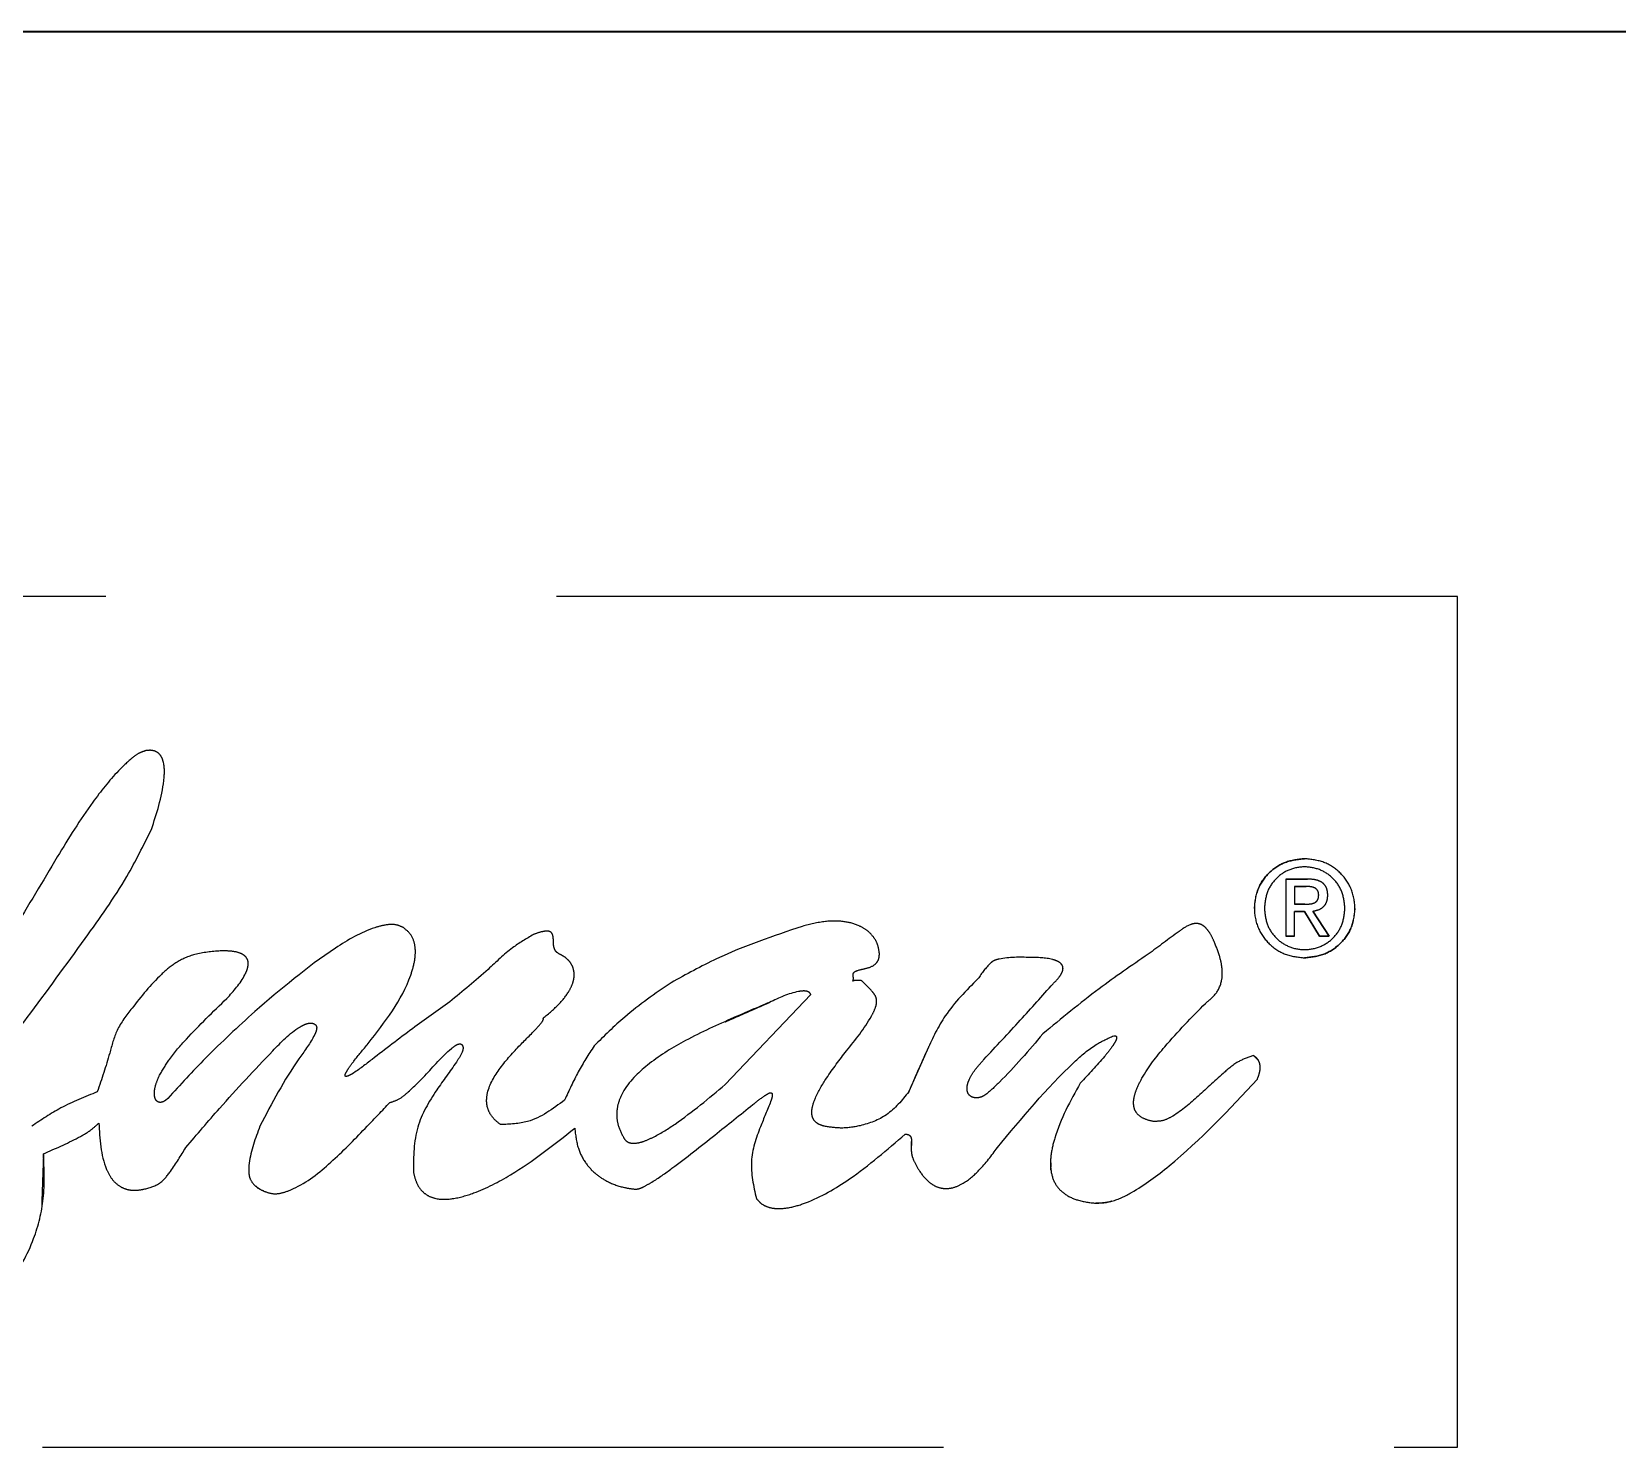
# Paper-space layout '2 DOOR PANEL LAYOUT - A1 Sheet' of a CAD drawing. Extents: x 50 to 825, y 22 to 486.
# Drawn here: x 594.332 to 597.411, y 464.264 to 467.014 of the extents above; entities that cross this region are included whole.
import ezdxf

# ---------------------------------------------------------------- set-up
doc = ezdxf.new("R2010")
doc.units = 0
doc.linetypes.add('HIDDEN', pattern=[0.375, 0.25, -0.125])
doc.layers.add('N-EQPM', color=3, linetype='Continuous', lineweight=25)
doc.layers.add('N-PANL', color=4, linetype='Continuous', lineweight=35)

psp = doc.layouts.new('2 DOOR PANEL LAYOUT - A1 Sheet')

# ---------------------------------------------------------------- linework, layer by layer
at = {"layer": 'N-EQPM', "linetype": 'HIDDEN', "ltscale": 7}
for p, q in [((597.1011, 465.9166), (591.7279, 465.9166)), ((597.1011, 465.9166), (591.7279, 465.9166)), ((597.1011, 464.2638), (597.1011, 465.9166)), ((596.7675, 465.3677), (596.7675, 465.2566)), ((596.8099, 465.3677), (596.7675, 465.3677)), ((596.7675, 465.3677), (596.8099, 465.3677)), ((596.8073, 465.3534), (596.7844, 465.3534)), ((596.7844, 465.3534), (596.7844, 465.319)), ((596.7844, 465.3534), (596.8073, 465.3534)), ((596.7844, 465.319), (596.8045, 465.319)), ((596.7844, 465.319), (596.7844, 465.319)), ((596.8045, 465.319), (596.7844, 465.319)), ((596.8315, 465.3371), (596.8315, 465.3371)), ((596.8491, 465.3361), (596.8491, 465.3361)), ((596.726, 465.3108), (596.726, 465.3108)), ((596.7844, 465.3047), (596.8037, 465.3047)), ((596.7844, 465.2566), (596.7844, 465.3047)), ((596.8037, 465.3047), (596.7844, 465.3047)), ((596.8037, 465.3047), (596.833, 465.2566)), ((596.833, 465.2566), (596.8037, 465.3047)), ((596.8037, 465.3047), (596.8037, 465.3047)), ((596.8519, 465.2566), (596.8203, 465.3055)), ((596.8203, 465.3055), (596.8203, 465.3055)), ((596.8203, 465.3055), (596.8519, 465.2566)), ((596.8825, 465.3108), (596.8825, 465.3108)), ((596.7675, 465.2566), (596.7844, 465.2566)), ((596.7844, 465.2566), (596.7675, 465.2566)), ((596.7675, 465.2566), (596.7675, 465.2566)), ((596.7844, 465.2566), (596.7844, 465.2566)), ((596.833, 465.2566), (596.8519, 465.2566)), ((596.8519, 465.2566), (596.833, 465.2566)), ((596.833, 465.2566), (596.833, 465.2566)), ((596.8519, 465.2566), (596.8519, 465.2566)), ((595.9273, 465.1804), (595.9273, 465.1804)), ((595.9445, 465.1702), (595.9445, 465.1702)), ((596.3157, 465.1645), (596.3157, 465.1645)), ((594.711, 465.1358), (594.711, 465.1358)), ((595.6789, 464.9687), (595.8451, 465.1435)), ((595.8451, 465.1435), (595.6789, 464.9687)), ((595.8451, 465.1435), (595.8451, 465.1435)), ((596.6118, 465.1263), (596.6118, 465.1263)), ((594.8829, 465.0849), (594.8829, 465.0849)), ((595.3255, 465.0976), (595.3255, 465.0976)), ((595.1688, 465.0442), (595.1688, 465.0442)), ((596.296, 465.0671), (596.296, 465.067)), ((596.4335, 465.0632), (596.4335, 465.0632)), ((596.7048, 465.025), (596.7048, 465.025)), ((596.7124, 464.9792), (596.7124, 464.9792)), ((594.4595, 464.9544), (594.4595, 464.9543)), ((595.6789, 464.9687), (595.6789, 464.9687)), ((595.7649, 464.9524), (595.7649, 464.9524)), ((596.3685, 464.9715), (596.3685, 464.9715)), ((594.5963, 464.9416), (594.5963, 464.9416)), ((595.0274, 464.9334), (595.0274, 464.9333)), ((595.3669, 464.9384), (595.3669, 464.9384)), ((594.3321, 464.8875), (594.3321, 464.8875)), ((594.4626, 464.8938), (594.4626, 464.8938)), ((595.2427, 464.8907), (595.2427, 464.8907)), ((595.3866, 464.8837), (595.3866, 464.8836)), ((595.4821, 464.8645), (595.4821, 464.8645)), ((596.0285, 464.8722), (596.0285, 464.8722)), ((594.355, 464.834), (594.355, 464.834)), ((596.2075, 464.8461), (596.2075, 464.8461)), ((594.5499, 464.7652), (594.5499, 464.7652)), ((595.7394, 464.7474), (595.7394, 464.7474)), ((591.7279, 464.2638), (597.1011, 464.2638)), ((591.7279, 464.2638), (597.1011, 464.2638)), ((597.1011, 464.2638), (597.1011, 464.2638))]:
    psp.add_line(p, q, dxfattribs=at)
for points, knots in [([(594.5537, 465.6172), (594.5494, 465.6158), (594.5394, 465.6126), (594.5215, 465.5987), (594.49, 465.5682), (594.4396, 465.5053), (594.4038, 465.447), (594.3817, 465.4109)], [0, 0, 0, 0, 0.049572, 0.115036, 0.246377, 0.533995, 1, 1, 1, 1]), ([(594.5645, 465.4638), (594.5747, 465.495), (594.5885, 465.5373), (594.5907, 465.586), (594.5854, 465.6033), (594.5803, 465.611), (594.573, 465.6161), (594.5637, 465.6184), (594.5572, 465.6176), (594.5537, 465.6172)], [0, 0, 0, 0, 0.546223, 0.739546, 0.79602, 0.844834, 0.891243, 0.941065, 1, 1, 1, 1]), ([(594.2461, 464.9958), (594.2719, 465.03), (594.3359, 465.1149), (594.4272, 465.2397), (594.5124, 465.359), (594.5492, 465.4331), (594.5645, 465.4638)], [0, 0, 0, 0, 0.226659, 0.562806, 0.818782, 1, 1, 1, 1]), ([(594.3817, 465.4109), (594.3536, 465.3634), (594.2857, 465.2487), (594.2125, 465.1373), (594.1697, 465.0721)], [0, 0, 0, 0, 0.414496, 1, 1, 1, 1]), ([(596.804, 465.4073), (596.7912, 465.4059), (596.766, 465.4031), (596.7339, 465.3815), (596.7117, 465.3498), (596.704, 465.3109), (596.7117, 465.272), (596.7339, 465.2404), (596.7661, 465.2189), (596.7912, 465.2161), (596.804, 465.2147)], [0, 0, 0, 0, 0.125668, 0.247728, 0.370548, 0.500715, 0.629963, 0.75238, 0.874338, 1, 1, 1, 1]), ([(596.7066, 465.3108), (596.7081, 465.324), (596.711, 465.3498), (596.734, 465.3815), (596.766, 465.4031), (596.7912, 465.4059), (596.804, 465.4073)], [0, 0, 0, 0, 0.259962, 0.505251, 0.749022, 1, 1, 1, 1]), ([(596.804, 465.2147), (596.8168, 465.2161), (596.8421, 465.2189), (596.8745, 465.2404), (596.8967, 465.272), (596.9044, 465.3109), (596.8967, 465.3498), (596.8745, 465.3816), (596.8421, 465.4032), (596.8168, 465.4059), (596.804, 465.4073)], [0, 0, 0, 0, 0.126279, 0.248281, 0.37042, 0.499288, 0.629071, 0.751612, 0.873715, 1, 1, 1, 1]), ([(596.8825, 465.3108), (596.8813, 465.3218), (596.8791, 465.343), (596.8612, 465.3698), (596.8352, 465.3874), (596.8041, 465.3933), (596.773, 465.3873), (596.7472, 465.3697), (596.7293, 465.343), (596.7271, 465.3218), (596.726, 465.3108)], [0, 0, 0, 0, 0.131437, 0.253798, 0.374548, 0.50095, 0.626121, 0.746338, 0.868569, 1, 1, 1, 1]), ([(596.8315, 465.3371), (596.8314, 465.3387), (596.8312, 465.3416), (596.8296, 465.3455), (596.827, 465.3485), (596.8226, 465.3513), (596.8158, 465.3532), (596.8102, 465.3533), (596.8073, 465.3534)], [0, 0, 0, 0, 0.141508, 0.263012, 0.376315, 0.490516, 0.735971, 1, 1, 1, 1]), ([(596.8491, 465.3361), (596.8489, 465.3398), (596.8485, 465.3467), (596.8442, 465.356), (596.8363, 465.363), (596.8243, 465.3671), (596.815, 465.3675), (596.8099, 465.3677)], [0, 0, 0, 0, 0.192461, 0.356916, 0.516781, 0.731553, 1, 1, 1, 1]), ([(596.8045, 465.319), (596.8079, 465.319), (596.8143, 465.3191), (596.822, 465.3206), (596.8269, 465.3237), (596.8296, 465.3271), (596.8312, 465.3317), (596.8314, 465.3352), (596.8315, 465.3371)], [0, 0, 0, 0, 0.272062, 0.508391, 0.615648, 0.724677, 0.848241, 1, 1, 1, 1]), ([(596.8203, 465.3055), (596.8246, 465.3063), (596.8329, 465.3079), (596.8427, 465.3149), (596.8483, 465.325), (596.8488, 465.3322), (596.8491, 465.3361)], [0, 0, 0, 0, 0.280532, 0.538131, 0.749232, 1, 1, 1, 1]), ([(595.9782, 465.225), (595.9774, 465.2302), (595.9757, 465.2407), (595.9676, 465.2553), (595.9553, 465.268), (595.9361, 465.2794), (595.9081, 465.2866), (595.8702, 465.2865), (595.8434, 465.2797), (595.8286, 465.2759)], [0, 0, 0, 0, 0.086425, 0.175892, 0.2716, 0.377564, 0.542645, 0.746151, 1, 1, 1, 1]), ([(596.726, 465.3108), (596.7272, 465.2999), (596.7294, 465.2789), (596.7472, 465.2523), (596.773, 465.2347), (596.8041, 465.2287), (596.8352, 465.2347), (596.8612, 465.2523), (596.8791, 465.2789), (596.8813, 465.2999), (596.8825, 465.3108)], [0, 0, 0, 0, 0.130365, 0.25263, 0.373349, 0.499046, 0.625979, 0.747233, 0.869629, 1, 1, 1, 1]), ([(596.9018, 465.3108), (596.9003, 465.2976), (596.8974, 465.2719), (596.8743, 465.2404), (596.8422, 465.2189), (596.8168, 465.2161), (596.804, 465.2147)], [0, 0, 0, 0, 0.258104, 0.50273, 0.747081, 1, 1, 1, 1]), ([(595.0542, 465.2734), (595.0492, 465.2756), (595.0384, 465.2804), (595.0188, 465.279), (594.9778, 465.2681), (594.8879, 465.2152), (594.8156, 465.1535), (594.7651, 465.1104)], [0, 0, 0, 0, 0.047351, 0.101999, 0.167013, 0.418978, 1, 1, 1, 1]), ([(594.9854, 465.048), (595.0181, 465.0899), (595.0572, 465.1399), (595.0766, 465.2087), (595.0781, 465.235), (595.0716, 465.2587), (595.06, 465.2685), (595.0542, 465.2734)], [0, 0, 0, 0, 0.608821, 0.726417, 0.826602, 0.913698, 1, 1, 1, 1]), ([(595.3063, 465.26), (595.2925, 465.2518), (595.2605, 465.2327), (595.2106, 465.1838), (595.1691, 465.1499), (595.144, 465.1295)], [0, 0, 0, 0, 0.230364, 0.533605, 1, 1, 1, 1]), ([(595.3574, 465.2218), (595.3551, 465.2231), (595.3507, 465.2256), (595.3459, 465.2342), (595.345, 465.2455), (595.3453, 465.2563), (595.3424, 465.2628), (595.3396, 465.2651), (595.3361, 465.2665), (595.3306, 465.2667), (595.3202, 465.265), (595.312, 465.2621), (595.3063, 465.26)], [0, 0, 0, 0, 0.093095, 0.175218, 0.341513, 0.494823, 0.557335, 0.58852, 0.623543, 0.69037, 0.783372, 1, 1, 1, 1]), ([(595.8286, 465.2759), (595.7722, 465.257), (595.6841, 465.2274), (595.603, 465.1825), (595.5738, 465.1664)], [0, 0, 0, 0, 0.640087, 1, 1, 1, 1]), ([(596.6284, 465.2466), (596.6259, 465.252), (596.6214, 465.2614), (596.6132, 465.2727), (596.6041, 465.2799), (596.5936, 465.2823), (596.5778, 465.2786), (596.5472, 465.2565), (596.5202, 465.2365), (596.5004, 465.2218)], [0, 0, 0, 0, 0.108425, 0.190928, 0.254803, 0.316531, 0.381244, 0.545178, 1, 1, 1, 1]), ([(594.6983, 465.2282), (594.6816, 465.2268), (594.6515, 465.2244), (594.6122, 465.2074), (594.5703, 465.172), (594.5449, 465.1396), (594.5269, 465.1167)], [0, 0, 0, 0, 0.233979, 0.421995, 0.591771, 1, 1, 1, 1]), ([(594.711, 465.1358), (594.7241, 465.1502), (594.7394, 465.1671), (594.7501, 465.1902), (594.7524, 465.1984), (594.7528, 465.2057), (594.751, 465.2129), (594.7457, 465.2195), (594.7352, 465.225), (594.7189, 465.2283), (594.7058, 465.2282), (594.6983, 465.2282)], [0, 0, 0, 0, 0.392912, 0.460264, 0.517035, 0.565284, 0.608308, 0.665242, 0.731756, 0.847027, 1, 1, 1, 1]), ([(595.9273, 465.1804), (595.9272, 465.1812), (595.927, 465.1825), (595.9276, 465.1845), (595.9288, 465.1865), (595.9311, 465.1883), (595.939, 465.1917), (595.9532, 465.1937), (595.9685, 465.1994), (595.9758, 465.2087), (595.9784, 465.2163), (595.9783, 465.2219), (595.9782, 465.225)], [0, 0, 0, 0, 0.029141, 0.054791, 0.079738, 0.120398, 0.168081, 0.418699, 0.688568, 0.778614, 0.878435, 1, 1, 1, 1]), ([(596.6118, 465.1263), (596.6189, 465.1321), (596.634, 465.1443), (596.6444, 465.1693), (596.6445, 465.1944), (596.6394, 465.2194), (596.6323, 465.2369), (596.6284, 465.2466)], [0, 0, 0, 0, 0.204496, 0.430138, 0.578368, 0.763888, 1, 1, 1, 1]), ([(595.3255, 465.0976), (595.3361, 465.1065), (595.3547, 465.1219), (595.3739, 465.1457), (595.3834, 465.1651), (595.3864, 465.181), (595.3843, 465.1953), (595.3776, 465.2071), (595.3683, 465.2161), (595.361, 465.2199), (595.3574, 465.2218)], [0, 0, 0, 0, 0.262463, 0.457646, 0.574617, 0.668967, 0.759724, 0.842826, 0.923067, 1, 1, 1, 1]), ([(596.2711, 465.2155), (596.2508, 465.216), (596.228, 465.2165), (596.204, 465.2107), (596.1982, 465.208), (596.1857, 465.1968), (596.1773, 465.1847), (596.1698, 465.1741)], [0, 0, 0, 0, 0.510491, 0.576504, 0.627387, 0.670812, 1, 1, 1, 1]), ([(596.3157, 465.1645), (596.3196, 465.1683), (596.3263, 465.175), (596.3326, 465.1844), (596.3348, 465.1911), (596.3351, 465.1955), (596.334, 465.1996), (596.3313, 465.2035), (596.327, 465.2067), (596.3213, 465.2095), (596.303, 465.2151), (596.2858, 465.2153), (596.2711, 465.2155)], [0, 0, 0, 0, 0.150657, 0.262728, 0.306853, 0.345438, 0.381496, 0.423518, 0.471614, 0.528995, 0.597578, 1, 1, 1, 1]), ([(596.5004, 465.2218), (596.4682, 465.1998), (596.3976, 465.1515), (596.3318, 465.0968), (596.296, 465.0671)], [0, 0, 0, 0, 0.455532, 1, 1, 1, 1]), ([(595.5738, 465.1664), (595.5429, 465.1452), (595.4895, 465.1084), (595.4436, 465.0628), (595.4242, 465.0435)], [0, 0, 0, 0, 0.577761, 1, 1, 1, 1]), ([(595.9145, 465.0339), (595.9319, 465.0555), (595.953, 465.0817), (595.9702, 465.1153), (595.9738, 465.1287), (595.9716, 465.1405), (595.9607, 465.154), (595.9513, 465.1634), (595.9445, 465.1702)], [0, 0, 0, 0, 0.504294, 0.612678, 0.688352, 0.754698, 0.822373, 1, 1, 1, 1]), ([(595.9445, 465.1702), (595.9404, 465.1707), (595.9353, 465.1713), (595.9296, 465.1706), (595.9279, 465.17), (595.9272, 465.1697), (595.927, 465.1696), (595.927, 465.1695), (595.927, 465.1695), (595.927, 465.1695), (595.9269, 465.1695), (595.9269, 465.1696), (595.9269, 465.1696), (595.9269, 465.1696), (595.927, 465.1696), (595.927, 465.1696), (595.9271, 465.1698), (595.9273, 465.1703), (595.9277, 465.1719), (595.928, 465.1755), (595.9275, 465.1785), (595.9273, 465.1804)], [0, 0, 0, 0, 0.424225, 0.533622, 0.594, 0.610707, 0.616377, 0.616771, 0.616862, 0.616938, 0.617003, 0.617068, 0.61714, 0.617226, 0.617603, 0.620385, 0.624314, 0.635316, 0.681244, 0.798217, 1, 1, 1, 1]), ([(596.1698, 465.1741), (596.147, 465.1512), (596.1066, 465.1107), (596.0687, 465.0319), (596.0473, 464.9818), (596.0355, 464.9544)], [0, 0, 0, 0, 0.370166, 0.654512, 1, 1, 1, 1]), ([(596.1813, 465.0174), (596.205, 465.0427), (596.2504, 465.0912), (596.2946, 465.1408), (596.3157, 465.1645)], [0, 0, 0, 0, 0.52184, 1, 1, 1, 1]), ([(594.5804, 464.9869), (594.5866, 464.9973), (594.6014, 465.0223), (594.6455, 465.0722), (594.6843, 465.1099), (594.711, 465.1358)], [0, 0, 0, 0, 0.182128, 0.439185, 1, 1, 1, 1]), ([(595.8451, 465.1435), (595.8446, 465.1445), (595.8436, 465.1465), (595.8407, 465.1486), (595.8362, 465.1502), (595.8295, 465.1505), (595.8043, 465.1469), (595.7832, 465.1369), (595.7649, 465.1282)], [0, 0, 0, 0, 0.037962, 0.076442, 0.119858, 0.200678, 0.305429, 1, 1, 1, 1]), ([(594.5269, 465.1167), (594.5161, 465.103), (594.4957, 465.0768), (594.4813, 465.0187), (594.4679, 464.9792), (594.4595, 464.9544)], [0, 0, 0, 0, 0.292145, 0.555027, 1, 1, 1, 1]), ([(594.7651, 465.1104), (594.7329, 465.0807), (594.6743, 465.0267), (594.6205, 464.968), (594.5963, 464.9416)], [0, 0, 0, 0, 0.550684, 1, 1, 1, 1]), ([(595.144, 465.1295), (595.1198, 465.1121), (595.0688, 465.0757), (595.0191, 465.0374), (594.9931, 465.0174)], [0, 0, 0, 0, 0.475731, 1, 1, 1, 1]), ([(595.7649, 465.1282), (595.7418, 465.1184), (595.6868, 465.095), (595.607, 465.0589), (595.5333, 465.0139), (595.4887, 464.9719), (595.4713, 464.9359), (595.4671, 464.9124), (595.4701, 464.8875), (595.478, 464.8725), (595.4821, 464.8645)], [0, 0, 0, 0, 0.174157, 0.41522, 0.607659, 0.774374, 0.829726, 0.882975, 0.938025, 1, 1, 1, 1]), ([(596.5099, 464.897), (596.5037, 464.8984), (596.492, 464.9011), (596.4795, 464.91), (596.4738, 464.9199), (596.4718, 464.9289), (596.4721, 464.9418), (596.4773, 464.9598), (596.4955, 464.9959), (596.54, 465.0535), (596.5848, 465.0989), (596.6118, 465.1263)], [0, 0, 0, 0, 0.063961, 0.119497, 0.146846, 0.176484, 0.210797, 0.275576, 0.361554, 0.614459, 1, 1, 1, 1]), ([(594.8829, 465.0849), (594.8834, 465.0844), (594.8845, 465.0833), (594.8853, 465.0811), (594.8856, 465.0787), (594.8852, 465.0747), (594.8833, 465.0688), (594.8732, 465.0487), (594.8299, 464.9924), (594.7986, 464.9323), (594.7752, 464.8875)], [0, 0, 0, 0, 0.009813, 0.01957, 0.030182, 0.042278, 0.072124, 0.110237, 0.337752, 1, 1, 1, 1]), ([(594.8001, 465.0339), (594.8164, 465.051), (594.8353, 465.0707), (594.8614, 465.0852), (594.8692, 465.0878), (594.8751, 465.0881), (594.8794, 465.0873), (594.8817, 465.0857), (594.8829, 465.0849)], [0, 0, 0, 0, 0.682598, 0.788981, 0.873101, 0.919283, 0.960378, 1, 1, 1, 1]), ([(595.2427, 464.8907), (595.2375, 464.8948), (595.2279, 464.9024), (595.2186, 464.9174), (595.2149, 464.9333), (595.2172, 464.9619), (595.2396, 465.0005), (595.2756, 465.0409), (595.3056, 465.07), (595.3215, 465.0872), (595.3253, 465.0935), (595.3258, 465.0957), (595.3259, 465.0968), (595.3256, 465.0973), (595.3255, 465.0976)], [0, 0, 0, 0, 0.077607, 0.143452, 0.204525, 0.266534, 0.477687, 0.711395, 0.907243, 0.96928, 0.988147, 0.99269, 0.996542, 1, 1, 1, 1]), ([(594.9931, 465.0174), (594.9807, 465.0077), (594.9657, 464.9959), (594.9486, 464.9859), (594.9445, 464.9846), (594.9432, 464.9843), (594.9422, 464.9843), (594.9416, 464.9845), (594.9412, 464.9848), (594.9409, 464.9853), (594.9407, 464.9861), (594.9408, 464.9874), (594.9423, 464.992), (594.948, 465.001), (594.9624, 465.0208), (594.9759, 465.0367), (594.9854, 465.048)], [0, 0, 0, 0, 0.336419, 0.40744, 0.41949, 0.429019, 0.436323, 0.440122, 0.443574, 0.447072, 0.450996, 0.461083, 0.475048, 0.554233, 0.685781, 1, 1, 1, 1]), ([(595.0274, 464.9334), (595.0332, 464.9353), (595.0466, 464.9397), (595.069, 464.9588), (595.1028, 464.992), (595.1302, 465.0253), (595.1538, 465.0438), (595.1593, 465.0469), (595.1631, 465.0477), (595.1655, 465.0474), (595.1676, 465.0462), (595.1684, 465.0449), (595.1688, 465.0442)], [0, 0, 0, 0, 0.096916, 0.225231, 0.46663, 0.86288, 0.912053, 0.948922, 0.96304, 0.975126, 0.986754, 1, 1, 1, 1]), ([(595.1688, 465.0442), (595.1692, 465.043), (595.1701, 465.0404), (595.1695, 465.0358), (595.166, 465.0259), (595.1486, 464.9996), (595.1151, 464.955), (595.0741, 464.8858), (595.0736, 464.8289), (595.0733, 464.7996)], [0, 0, 0, 0, 0.013938, 0.030125, 0.049765, 0.131445, 0.377467, 0.678637, 1, 1, 1, 1]), ([(595.4242, 465.0435), (595.4136, 465.027), (595.3921, 464.9933), (595.3754, 464.9569), (595.3669, 464.9384)], [0, 0, 0, 0, 0.49053, 1, 1, 1, 1]), ([(596.296, 465.0671), (596.2686, 465.035), (596.2346, 464.9952), (596.1949, 464.957), (596.1833, 464.9478), (596.1792, 464.9457), (596.1775, 464.9448)], [0, 0, 0, 0, 0.740092, 0.919711, 0.966354, 1, 1, 1, 1]), ([(596.2075, 464.8461), (596.2549, 464.9034), (596.3139, 464.9749), (596.3936, 465.0454), (596.4219, 465.0581), (596.4335, 465.0632)], [0, 0, 0, 0, 0.706678, 0.880279, 1, 1, 1, 1]), ([(596.4335, 465.0632), (596.4341, 465.0633), (596.4353, 465.0634), (596.4369, 465.0631), (596.438, 465.0625), (596.4387, 465.0617), (596.439, 465.0608), (596.4391, 465.0597), (596.4388, 465.0566), (596.4361, 465.0508), (596.4285, 465.0389), (596.4063, 465.0114), (596.3846, 464.9884), (596.3685, 464.9715)], [0, 0, 0, 0, 0.015841, 0.028592, 0.039153, 0.046558, 0.054359, 0.063229, 0.073637, 0.130265, 0.21849, 0.424269, 1, 1, 1, 1]), ([(594.6314, 464.8461), (594.653, 464.8716), (594.7074, 464.9359), (594.7653, 464.9971), (594.8001, 465.0339)], [0, 0, 0, 0, 0.397738, 1, 1, 1, 1]), ([(595.8718, 464.8875), (595.8679, 464.8887), (595.8604, 464.8909), (595.8518, 464.8976), (595.8475, 464.9064), (595.8466, 464.9166), (595.8489, 464.9289), (595.8572, 464.9514), (595.8788, 464.9876), (595.9011, 465.0166), (595.9145, 465.0339)], [0, 0, 0, 0, 0.069288, 0.130281, 0.176374, 0.229974, 0.297684, 0.384745, 0.632465, 1, 1, 1, 1]), ([(596.1775, 464.9448), (596.1747, 464.9439), (596.1692, 464.9421), (596.1614, 464.9429), (596.1556, 464.9455), (596.1515, 464.9494), (596.1489, 464.9548), (596.1482, 464.9617), (596.1495, 464.97), (596.1542, 464.9821), (596.1645, 464.9987), (596.1752, 465.0105), (596.1813, 465.0174)], [0, 0, 0, 0, 0.08323, 0.161936, 0.212114, 0.262144, 0.315725, 0.37809, 0.454829, 0.551082, 0.741699, 1, 1, 1, 1]), ([(596.7048, 465.025), (596.6952, 465.0217), (596.6733, 465.0141), (596.6379, 464.9834), (596.5966, 464.9446), (596.5581, 464.9114), (596.5277, 464.8968), (596.5155, 464.897), (596.5099, 464.897)], [0, 0, 0, 0, 0.12667, 0.290491, 0.583633, 0.848233, 0.930162, 1, 1, 1, 1]), ([(596.7124, 464.9792), (596.7139, 464.9829), (596.7166, 464.9899), (596.7183, 465.0003), (596.7174, 465.01), (596.713, 465.019), (596.7076, 465.023), (596.7048, 465.025)], [0, 0, 0, 0, 0.236614, 0.436313, 0.608981, 0.79801, 1, 1, 1, 1]), ([(594.5963, 464.9416), (594.5948, 464.9402), (594.592, 464.9376), (594.5873, 464.9349), (594.5827, 464.9337), (594.5782, 464.9341), (594.5747, 464.9365), (594.5724, 464.9398), (594.571, 464.9438), (594.5703, 464.9488), (594.5704, 464.9573), (594.5733, 464.9705), (594.5778, 464.9809), (594.5804, 464.9869)], [0, 0, 0, 0, 0.080703, 0.148854, 0.206526, 0.263178, 0.318634, 0.364957, 0.418775, 0.48246, 0.557778, 0.748387, 1, 1, 1, 1]), ([(596.3985, 464.7379), (596.4091, 464.7387), (596.4336, 464.7406), (596.4827, 464.7656), (596.5824, 464.8391), (596.6576, 464.9201), (596.7124, 464.9792)], [0, 0, 0, 0, 0.07828, 0.181151, 0.403042, 1, 1, 1, 1]), ([(594.4595, 464.9544), (594.4354, 464.9448), (594.3906, 464.9269), (594.3506, 464.9), (594.3321, 464.8875)], [0, 0, 0, 0, 0.536199, 1, 1, 1, 1]), ([(595.4821, 464.8645), (595.4832, 464.8629), (595.4855, 464.8596), (595.4906, 464.8562), (595.4969, 464.8545), (595.507, 464.8543), (595.5222, 464.8583), (595.5487, 464.8703), (595.6034, 464.9052), (595.6472, 464.942), (595.6789, 464.9687)], [0, 0, 0, 0, 0.025422, 0.050058, 0.076433, 0.106638, 0.178278, 0.273319, 0.474594, 1, 1, 1, 1]), ([(595.505, 464.7652), (595.5071, 464.7655), (595.5122, 464.766), (595.5227, 464.771), (595.5446, 464.7834), (595.5914, 464.8169), (595.656, 464.8683), (595.7152, 464.9157), (595.7502, 464.9437), (595.7615, 464.9504), (595.7649, 464.9524)], [0, 0, 0, 0, 0.019373, 0.047285, 0.107486, 0.254932, 0.58253, 0.878032, 0.963111, 1, 1, 1, 1]), ([(595.7649, 464.9524), (595.7654, 464.9525), (595.7664, 464.9526), (595.7678, 464.9525), (595.7689, 464.952), (595.7698, 464.9511), (595.7705, 464.9492), (595.7701, 464.9437), (595.7625, 464.9224), (595.7445, 464.882), (595.7234, 464.8184), (595.734, 464.7714), (595.7394, 464.7474)], [0, 0, 0, 0, 0.007578, 0.013727, 0.018917, 0.024424, 0.030527, 0.046712, 0.098853, 0.343672, 0.665466, 1, 1, 1, 1]), ([(596.0355, 464.9544), (596.0222, 464.938), (595.997, 464.9071), (595.9466, 464.8882), (595.9051, 464.8824), (595.8821, 464.8859), (595.8718, 464.8875)], [0, 0, 0, 0, 0.332558, 0.628667, 0.834553, 1, 1, 1, 1]), ([(596.3685, 464.9715), (596.3493, 464.9367), (596.3245, 464.8919), (596.3108, 464.8329), (596.3099, 464.8029), (596.3176, 464.776), (596.3367, 464.755), (596.3649, 464.742), (596.3866, 464.7393), (596.3985, 464.7379)], [0, 0, 0, 0, 0.395857, 0.509644, 0.604022, 0.695093, 0.782058, 0.88002, 1, 1, 1, 1]), ([(594.7829, 464.7614), (594.789, 464.7592), (594.8018, 464.7547), (594.8236, 464.7588), (594.8651, 464.7763), (594.9195, 464.8212), (594.9766, 464.8801), (595.0128, 464.918), (595.0274, 464.9334)], [0, 0, 0, 0, 0.061244, 0.128677, 0.206872, 0.495016, 0.795815, 1, 1, 1, 1]), ([(595.3669, 464.9384), (595.344, 464.9213), (595.3067, 464.8932), (595.2606, 464.8914), (595.2427, 464.8907)], [0, 0, 0, 0, 0.612142, 1, 1, 1, 1]), ([(594.355, 464.834), (594.3777, 464.8439), (594.4091, 464.8576), (594.4453, 464.878), (594.4575, 464.8891), (594.4626, 464.8938)], [0, 0, 0, 0, 0.600076, 0.832241, 1, 1, 1, 1]), ([(594.4626, 464.8938), (594.4641, 464.8628), (594.466, 464.8243), (594.4871, 464.7844), (594.5011, 464.7711), (594.5166, 464.7644), (594.5327, 464.7623), (594.5438, 464.7642), (594.5499, 464.7652)], [0, 0, 0, 0, 0.503068, 0.623245, 0.736551, 0.813951, 0.899476, 1, 1, 1, 1]), ([(594.7752, 464.8875), (594.7664, 464.864), (594.7555, 464.835), (594.753, 464.8), (594.7555, 464.7838), (594.7663, 464.7699), (594.7773, 464.7643), (594.7829, 464.7614)], [0, 0, 0, 0, 0.526453, 0.64801, 0.739081, 0.867559, 1, 1, 1, 1]), ([(595.0733, 464.7996), (595.0748, 464.7927), (595.0775, 464.7801), (595.0868, 464.764), (595.0996, 464.7529), (595.1207, 464.7448), (595.1525, 464.7456), (595.2026, 464.7606), (595.2851, 464.803), (595.3463, 464.8516), (595.3866, 464.8837)], [0, 0, 0, 0, 0.055047, 0.101285, 0.143263, 0.185538, 0.275961, 0.386823, 0.595745, 1, 1, 1, 1]), ([(595.3866, 464.8837), (595.3882, 464.8705), (595.391, 464.8465), (595.4065, 464.8159), (595.4268, 464.7942), (595.4523, 464.778), (595.4788, 464.7684), (595.4977, 464.7661), (595.505, 464.7652)], [0, 0, 0, 0, 0.213452, 0.391124, 0.547816, 0.690289, 0.880169, 1, 1, 1, 1]), ([(595.7394, 464.7474), (595.7422, 464.744), (595.7478, 464.7372), (595.7603, 464.7306), (595.7786, 464.7266), (595.8045, 464.7286), (595.8553, 464.7442), (595.934, 464.7904), (595.9934, 464.8419), (596.0285, 464.8722)], [0, 0, 0, 0, 0.038282, 0.077914, 0.122088, 0.202253, 0.304555, 0.589771, 1, 1, 1, 1]), ([(596.0285, 464.8722), (596.0298, 464.8721), (596.0321, 464.872), (596.0352, 464.871), (596.0375, 464.8695), (596.0396, 464.8668), (596.0407, 464.8623), (596.0407, 464.8547), (596.04, 464.8449), (596.0405, 464.8325), (596.0435, 464.8247), (596.0451, 464.8206)], [0, 0, 0, 0, 0.064359, 0.116197, 0.160106, 0.201262, 0.285057, 0.387127, 0.581821, 0.780216, 1, 1, 1, 1]), ([(596.0405, 464.8404), (596.0405, 464.8439), (596.0403, 464.8498), (596.0405, 464.8557), (596.0406, 464.8581)], [0, 0, 0, 0, 0.589858, 1, 1, 1, 1]), ([(594.2136, 464.5054), (594.2398, 464.5297), (594.2904, 464.5767), (594.3372, 464.6618), (594.3587, 464.7491), (594.3563, 464.8049), (594.355, 464.834)], [0, 0, 0, 0, 0.28552, 0.552827, 0.766848, 1, 1, 1, 1]), ([(594.5499, 464.7652), (594.5606, 464.768), (594.5817, 464.7736), (594.6069, 464.8062), (594.6218, 464.8306), (594.6314, 464.8461)], [0, 0, 0, 0, 0.271198, 0.536581, 1, 1, 1, 1]), ([(596.0451, 464.8206), (596.0486, 464.8139), (596.0565, 464.7987), (596.0709, 464.781), (596.0878, 464.77), (596.1038, 464.7656), (596.1225, 464.7675), (596.1468, 464.7787), (596.177, 464.8049), (596.1962, 464.8308), (596.2075, 464.8461)], [0, 0, 0, 0, 0.102776, 0.236289, 0.305749, 0.377603, 0.458319, 0.558243, 0.740283, 1, 1, 1, 1]), ([(594.7829, 464.7614), (594.7779, 464.7635), (594.7725, 464.7658), (594.7686, 464.77), (594.7683, 464.7703)], [0, 0, 0, 0, 0.935878, 1, 1, 1, 1]), ([(596.4289, 464.742), (596.4284, 464.7418), (596.419, 464.7378), (596.4085, 464.7378), (596.3985, 464.7378)], [0, 0, 0, 0, 0.045992, 1, 1, 1, 1])]:
    psp.add_open_spline(points, degree=3, knots=knots, dxfattribs=at)
for points in [[(595.6779, 465.09), (595.7649, 465.1282)], [(596.0355, 464.9543), (596.0745, 465.0422)], [(596.7048, 465.025), (596.7133, 465.0168)], [(594.355, 464.834), (594.3515, 464.7346)], [(596.3114, 464.8026), (596.3119, 464.8163)]]:
    psp.add_open_spline(points, degree=1, dxfattribs=at)
at = {"layer": 'N-PANL'}
psp.add_line((637.5933, 467.0139), (399.589, 467.0139), dxfattribs=at)

doc.saveas('drawing.dxf')
